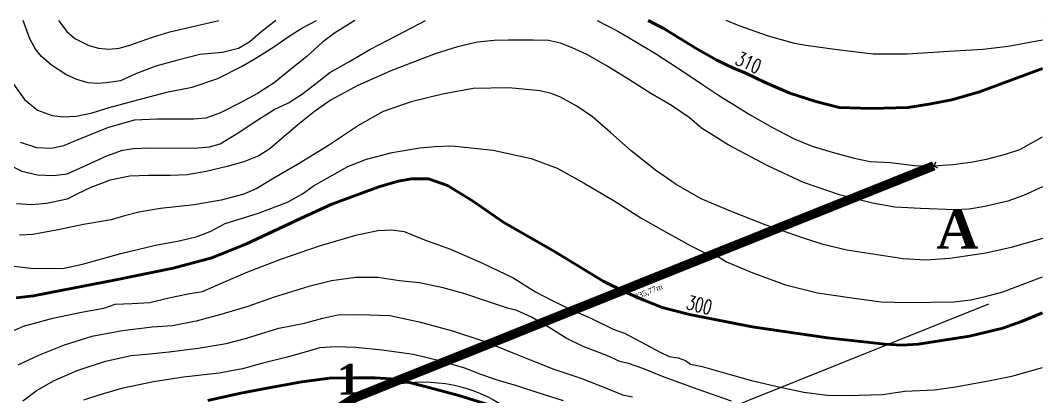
# Model space of a CAD drawing. Header units: millimetres. Extents: x 2268 to 10992, y 389 to 3530.
# Drawn here: x 4867 to 5418, y 780 to 982 of the extents above; entities that cross this region are included whole.
import ezdxf
from ezdxf.enums import TextEntityAlignment as Align

# ---------------------------------------------------------------- set-up
doc = ezdxf.new("R2010")
doc.units = ezdxf.units.MM
doc.layers.get('0').update_dxf_attribs({"true_color": 0xd9d9d9})
doc.layers.add('cerchi', color=101, linetype='Continuous')
doc.layers.add('reffifilo 2', color=192, linetype='Continuous')
doc.layers.add('linee rosse', color=7, linetype='Continuous', lineweight=50, true_color=0xffc2c2)
doc.layers.add('testo', color=7, linetype='Continuous', true_color=0x990000)
doc.styles.get("Standard").update_dxf_attribs({"font": 'times.ttf'})
doc.styles.add('TRIPLEX', font='romant', dxfattribs={"width": 0.86, "height": 10})
doc.dimstyles.new('ISO-25', dxfattribs={"dimtxt": 2.5, "dimasz": 2.5, "dimexe": 1.25, "dimexo": 0.625, "dimtad": 1, "dimtxsty": 'Standard', "dimcen": 2.5, "dimadec": 0, "dimazin": 0, "dimtfac": 1, "dimtmove": 0, "dimatfit": 3, "dimfxl": 1, "dimarcsym": 0})

# ---------------------------------------------------------------- blocks, each defined once
blk = doc.blocks.new('*D20')
at = {"layer": 'Defpoints', "color": 0, "transparency": 16777216}
for p in [(5359.42, 903.9), (5362.54, 896.09), (5047.67, 779.18)]:
    blk.add_point(p, dxfattribs=at)
at = {"layer": 'testo', "color": 0, "transparency": 16777216, "insert": (5205.79, 835.86), "char_height": 3, "attachment_point": 5, "rotation": 21.8051}
blk.add_mtext('335,77m', dxfattribs=at)
blk = doc.blocks.new('_None')

msp = doc.modelspace()

# ---------------------------------------------------------------- linework, layer by layer
at = {"ltscale": 0.5, "transparency": 33554687}
msp.add_line((5417.99357, 982.13514), (5417.99357, 982.13514), dxfattribs=at)
at = {"linetype": 'ByBlock', "ltscale": 0.5, "transparency": 33554687}
for p, q in [((5357.38738, 905.02438), (5361.45265, 902.77348)), ((5358.09525, 901.9902), (5360.74477, 905.80766))]:
    msp.add_line(p, q, dxfattribs=at)
at = {"transparency": 33554687}
for points in [[(4852.64164, 982.13514), (4859.12171, 959.15605), (4863.58698, 947.92469), (4869.44979, 939.57361), (4876.40334, 933.88124), (4884.41356, 931.01801), (4890.17411, 930.24255), (4897.36627, 930.5408), (4905.81961, 932.45388), (4915.09101, 935.21059), (4933.29297, 940.22124), (4946.85922, 943.69802), (4959.74375, 946.25448), (4973.68495, 950.82201), (4986.33087, 957.29836), (4994.92056, 962.37718), (5004.32831, 968.23998), (5012.56009, 974.03461), (5018.94359, 978.07381), (5026.79617, 982.13514)], [(4857.48319, 906.25022), (4868.03022, 901.01072), (4876.46785, 898.96936), (4885.00755, 898.66316), (4892.49254, 899.58177), (4902.86946, 904.17483), (4913.79075, 909.24422), (4922.19436, 912.34028), (4928.09729, 913.27165), (4936.96021, 913.66717), (4960.98023, 913.39498), (4969.21797, 914.13073), (4974.82746, 915.8106), (4984.59198, 921.59445), (4995.24108, 928.7052), (5004.05296, 934.18285), (5011.70807, 937.8573), (5019.15904, 942.62048), (5028.00494, 949.49306), (5033.95891, 954.1882), (5044.16572, 959.83596), (5055.56332, 966.47039), (5070.03998, 973.95538), (5085.44664, 982.13514)], [(5047.36455, 982.13514), (5036.46113, 975.2963), (5030.06331, 970.45104), (5021.5066, 962.76192), (5012.79679, 955.82129), (5004.05296, 948.6425), (4995.03695, 942.89266), (4985.6807, 937.78926), (4975.06562, 932.34563), (4967.13834, 929.52174), (4960.77609, 929.07945), (4952.20237, 929.07945), (4940.94086, 929.07945), (4928.45453, 928.39899), (4914.19902, 924.35029), (4898.24238, 917.95403), (4890.41716, 914.72187), (4884.25905, 913.22487), (4876.02556, 913.49705), (4867.2477, 916.45703)], [(5004.94765, 982.13514), (4996.60768, 975.67444), (4990.8984, 970.69418), (4984.797, 967.04697), (4976.07097, 964.83138), (4964.00451, 963.80879), (4952.00621, 960.84331), (4940.14427, 957.53696), (4929.74802, 953.61706), (4921.2265, 949.69717), (4913.48897, 948.6405), (4909.01944, 948.2826), (4903.70627, 948.6405), (4897.558, 950.4428), (4891.74207, 953.0376), (4883.99153, 958.08234), (4878.69125, 962.71804), (4875.45601, 966.70611), (4872.37108, 972.1751), (4868.654, 982.13514)], [(4887.83719, 982.13514), (4892.29646, 976.2521), (4896.51411, 972.43257), (4904.14939, 968.6831), (4909.24952, 967.30261), (4914.8865, 966.63794), (4920.45105, 967.25149), (4926.27124, 968.88762), (4938.40588, 973.14837), (4947.84771, 976.07977), (4962.48768, 979.43725), (4974.1063, 982.13514)], [(5177.93211, 982.13514), (5189.12614, 976.32891), (5198.37358, 970.9784), (5209.37993, 964.36098), (5217.68146, 958.9854), (5224.86025, 954.32429), (5234.21649, 948.06411), (5243.98101, 941.5998), (5252.45266, 936.32628), (5260.48201, 931.2569), (5272.52605, 924.52041), (5284.16181, 918.3623), (5293.8923, 914.44969), (5304.67749, 911.21753), (5316.44935, 907.98538), (5325.12513, 906.28424), (5336.0124, 905.63781), (5348.97504, 904.14081), (5359.42001, 903.89893), (5369.69486, 904.67027), (5380.51408, 906.02468), (5388.44137, 907.69073), (5398.03417, 910.21191), (5405.73481, 912.63477), (5418.01467, 919.45248)], [(5417.95048, 971.46023), (5399.52962, 968.19591), (5385.75926, 966.48171), (5367.48339, 965.44971), (5345.02841, 963.95271), (5326.75822, 964.02075), (5307.36529, 966.30028), (5290.49003, 968.71589), (5284.36595, 969.70255), (5270.41664, 973.75125), (5254.52804, 979.28445), (5247.50977, 982.13514)], [(5418.01185, 892.58367), (5407.67429, 887.9013), (5399.26754, 884.91718), (5386.98127, 882.04307), (5378.51514, 880.64176), (5370.8013, 880.12079), (5352.24122, 881.00538), (5338.39399, 881.65181), (5326.38397, 883.76122), (5308.62413, 888.25221), (5289.26521, 894.98871), (5269.94032, 903.83461), (5248.67614, 915.26623), (5237.99301, 921.86664), (5234.28454, 924.14616), (5227.65011, 929.96404), (5218.02169, 936.39433), (5206.86225, 942.82462), (5195.15844, 950.34363), (5182.84222, 957.93069), (5172.43128, 963.81662), (5164.19779, 967.59314), (5158.34588, 969.83864), (5151.74548, 971.26759), (5143.58003, 971.53977), (5130.31118, 971.53977), (5122.55401, 971.39517), (5113.57202, 970.383), (5102.7528, 967.86107), (5090.70876, 964.0888), (5066.9269, 955.00474), (5048.69074, 946.97538), (5034.70741, 939.42235), (5025.72542, 933.09413), (5017.62802, 926.69786), (5009.39452, 919.65516), (5001.60333, 913.05476), (4995.78545, 909.21019), (4987.62, 906.01206), (4978.70605, 903.46036), (4967.34247, 900.84061), (4957.10164, 899.00338), (4948.18769, 898.66316), (4936.31377, 898.66316), (4926.14099, 898.32293), (4915.62798, 896.1795), (4905.11496, 892.16482), (4898.03824, 888.76255), (4892.35645, 886.00671), (4881.26505, 883.55708), (4873.26972, 882.8426), (4865.07025, 883.35294)], [(5418.01185, 864.7733), (5401.02912, 859.95565), (5387.45105, 856.84035), (5368.0958, 853.95734), (5355.01832, 853.17481), (5342.88498, 853.82125), (5312.46869, 858.44833), (5299.85478, 861.5529), (5289.12912, 864.91264), (5268.57941, 872.1935), (5249.79889, 879.5424), (5234.14845, 886.07476), (5220.53937, 893.83193), (5209.44797, 901.55509), (5196.34923, 912.00005), (5185.29186, 921.83261), (5175.56137, 930.27024), (5167.02167, 936.0541), (5157.93761, 940.98739), (5153.1957, 942.88416), (5147.35655, 944.32161), (5130.37923, 945.9547), (5111.2925, 945.58045), (5094.68942, 942.38232), (5077.88221, 938.36764), (5062.64004, 933.0601), (5050.01762, 925.94936), (5033.24443, 914.75589), (5016.47124, 904.58311), (5003.78078, 897.30225), (4994.59465, 891.65448), (4987.68804, 888.72853), (4975.4739, 885.42833), (4960.81011, 882.8426), (4942.81211, 880.90331), (4930.97221, 879.03206), (4923.41917, 877.02472), (4916.07027, 874.84727), (4901.20235, 872.22752), (4888.51189, 869.67582), (4873.88213, 866.98803), (4866.77989, 866.58401)], [(4854.76137, 851.03138), (4872.7934, 848.85393), (4889.94084, 848.71784), (4900.72603, 850.99736), (4921.41183, 856.7472), (4939.98823, 861.13612), (4952.78076, 863.58576), (4962.54527, 865.83126), (4969.45188, 868.55307), (4977.65135, 872.80591), (4995.54729, 878.4877), (5011.1637, 884.27156), (5019.19306, 888.76255), (5025.18105, 893.04941), (5035.45591, 898.86729), (5043.75745, 903.49438), (5053.65805, 907.44101), (5067.60735, 911.04742), (5082.54332, 913.49705), (5090.49612, 914.37739), (5099.62271, 914.6198), (5121.97562, 912.23821), (5142.52533, 907.88331), (5156.50866, 902.67784), (5171.07037, 894.61446), (5187.16311, 885.0881), (5201.52068, 875.83393), (5213.63276, 869.02939), (5228.43263, 860.89797), (5235.71349, 857.29156), (5241.36126, 856.10077), (5247.62143, 852.22218), (5261.84292, 846.23418), (5279.56875, 839.80389), (5296.81825, 835.58508), (5315.29258, 832.7612), (5331.01106, 830.68581), (5345.70886, 830.27754), (5370.23923, 830.75386), (5379.19783, 831.7958), (5386.58713, 833.37361), (5396.69034, 836.15391), (5418.01185, 844.18441)], [(4860.74937, 814.04871), (4868.98286, 817.65512), (4884.73537, 821.976), (4900.18167, 825.17414), (4912.19168, 827.35159), (4918.2137, 829.42697), (4927.26374, 829.86927), (4937.02825, 830.37961), (4947.13299, 832.82924), (4957.646, 834.97267), (4965.30111, 836.23151), (4975.60999, 840.68849), (4989.83147, 846.88062), (5007.62534, 853.68515), (5028.44723, 860.86394), (5048.0443, 866.57976), (5059.81616, 869.09744), (5067.43724, 869.47169), (5074.07167, 868.51905), (5085.061, 864.02805), (5099.04432, 858.95867), (5116.29383, 851.43966), (5132.82886, 843.58041), (5144.8729, 835.99335), (5154.05902, 831.2642), (5163.78951, 826.60309), (5174.57471, 821.87393), (5186.58472, 816.05605), (5192.74283, 813.8786), (5201.52068, 809.25151), (5211.96565, 803.67179), (5216.89894, 801.22216), (5221.73016, 800.60975), (5225.6768, 799.11275), (5228.26252, 797.20748), (5234.55672, 795.84657), (5249.6628, 791.59374), (5261.19649, 788.29353), (5275.89429, 785.02736), (5289.29924, 782.13543), (5302.09177, 780.53636), (5312.97903, 780.26418), (5331.69151, 780.7405), (5343.87164, 782.64577), (5359.82828, 783.39427), (5371.01713, 785.02736), (5389.81754, 788.26557), (5401.40824, 790.73905), (5418.01185, 795.3242)], [(5250.44532, 777.3042), (5232.48134, 783.56438), (5214.17713, 790.06271), (5202.57539, 794.72382), (5194.92028, 797.51368), (5190.19113, 798.60241), (5183.14843, 801.83457), (5170.45796, 806.69981), (5161.27183, 811.08874), (5152.2218, 816.80455), (5142.59337, 822.52037), (5134.80218, 825.99068), (5129.66475, 827.31757), (5118.91358, 830.92397), (5106.8015, 835.07474), (5094.99562, 838.17081), (5082.3732, 840.92664), (5071.51996, 841.94732), (5059.85018, 843.7165), (5047.90821, 843.81857), (5034.87752, 842.04939), (5022.6974, 838.95333), (5004.01894, 833.23751), (4989.79745, 828.23618), (4976.56262, 824.25552), (4961.93286, 820.34291), (4949.27642, 817.85926), (4938.21904, 817.04271), (4922.2624, 815.0694), (4905.79542, 812.00735), (4890.79141, 807.44831), (4877.42049, 801.93664), (4865.8868, 796.62909)], [(4868.50654, 777.47432), (4875.75338, 782.81588), (4885.14364, 788.12342), (4897.86813, 793.66912), (4913.07627, 798.70448), (4926.88949, 801.76652), (4935.08896, 802.54904), (4947.47322, 803.80788), (4963.08964, 805.71315), (4978.0256, 808.26486), (4988.60666, 811.02069), (4997.11233, 813.64044), (5006.43455, 816.53237), (5020.24776, 819.28821), (5030.18239, 821.94198), (5038.24577, 823.64311), (5049.74544, 823.94932), (5066.31449, 823.30289), (5082.13505, 819.90062), (5100.06501, 815.0694), (5117.00831, 809.45565), (5132.52266, 803.29754), (5144.19244, 798.53437), (5154.60339, 794.3836), (5169.13108, 789.55237), (5182.57004, 784.3469), (5191.6541, 780.57038), (5196.99566, 779.48166)], [(5159.94495, 777.33823), (5146.71012, 781.52302), (5134.70011, 785.40161), (5123.64273, 788.66778), (5114.93292, 791.83189), (5106.76748, 794.96198), (5093.80483, 798.77252), (5079.00496, 802.27686), (5062.19775, 804.65845), (5047.90821, 806.12143), (5036.88486, 806.39361), (5028.65137, 805.88327), (5019.87351, 803.46766), (5010.95957, 800.88193), (4997.89485, 797.6838), (4986.90552, 794.6898), (4974.35115, 792.34224), (4955.0943, 790.19881), (4939.00157, 787.61308), (4921.68402, 784.10874), (4909.50389, 780.50234), (4901.2704, 777.71248)]]:
    msp.add_lwpolyline(points, dxfattribs=at)
at = {"layer": 'cerchi'}
msp.add_circle((5084.05814, 707.569), 80, dxfattribs=at)
at = {"layer": 'linee rosse', "transparency": 33554687}
for points in [[(5417.95048, 956.23527), (5384.06945, 943.70921), (5369.04843, 939.49039), (5357.82094, 937.27892), (5345.6068, 935.23755), (5325.87363, 934.79526), (5308.48804, 935.37365), (5295.93366, 938.43569), (5281.84827, 943.02875), (5268.54539, 948.77859), (5258.20249, 953.7459), (5251.39795, 956.46772), (5242.58608, 960.75458), (5231.69881, 966.81062), (5222.07039, 972.81562), (5214.02691, 977.77705), (5205.5068, 982.13514)], [(5418.01185, 824.8247), (5406.74589, 820.04528), (5396.55716, 816.55484), (5378.63421, 812.1516), (5350.91434, 807.89061), (5342.13648, 807.37176), (5332.95035, 807.82256), (5302.05775, 811.29288), (5261.57074, 817.28087), (5227.75218, 823.94932), (5213.12242, 827.62377), (5202.84757, 831.70649), (5193.20213, 835.88278), (5181.20913, 841.84526), (5155.0797, 857.69983), (5127.7935, 873.35027), (5110.78215, 885.12212), (5097.44526, 893.28757), (5087.1704, 896.89398), (5078.05232, 896.89398), (5070.79698, 895.55008), (5060.42857, 892.67516), (5035.11568, 883.2849), (5018.24042, 875.52772), (4989.04895, 861.91865), (4970.33647, 854.29756), (4949.51458, 848.85393), (4916.85279, 842.25353), (4889.83877, 836.94599), (4874.25638, 833.88395), (4864.93416, 832.86327)], [(4968.15902, 777.64443), (4985.03427, 781.3529), (5001.02494, 784.44897), (5018.81881, 787.57906), (5033.7888, 789.51835), (5046.88753, 789.85858), (5058.3872, 789.85858), (5069.85285, 789.11008), (5084.55066, 785.26551), (5103.39923, 780.19613), (5121.39724, 774.78652)]]:
    msp.add_lwpolyline(points, dxfattribs=at)
at = {"layer": 'reffifilo 2'}
msp.add_line((5077.38491, 704.89921), (5389.136, 829.62269), dxfattribs=at)
at = {"layer": 'reffifilo 2', "const_width": 5}
msp.add_lwpolyline([(4643.49332, 537.35815), (4755.43193, 457.0514), (4953.59682, 578.24082), (4932.94553, 707.2855), (5047.66892, 779.17545), (5359.42001, 903.89893)], dxfattribs=at)

# ---------------------------------------------------------------- texts
at = {"transparency": 33554687, "style": 'TRIPLEX', "width": 0.688}
for s, rotation, p in [('310', 335.3764352, (5257.97809, 956.01144)), ('300', 345.7499673, (5232.13647, 825.34059))]:
    msp.add_text(s, height=7.666437, rotation=rotation, dxfattribs=at).set_placement(p, align=Align.CENTER)
at = {"layer": 'testo', "ltscale": 0.5, "transparency": 33554687, "insert": (5360.7565, 880.12079), "char_height": 20.891217, "attachment_point": 1}
msp.add_mtext_dynamic_manual_height_columns('{\\fTimes New Roman|b1|i0|c0|p18;A}', width=38.8991261, gutter_width=68.72111, heights=[0], dxfattribs=at)
at = {"layer": 'testo', "insert": (5037.80282, 797.33456), "char_height": 16.6125025, "attachment_point": 1}
msp.add_mtext_dynamic_manual_height_columns('{\\fTimes New Roman|b1|i0|c0|p18;1}', width=16.6125025, gutter_width=83.06251, heights=[19.50231], dxfattribs=at)

# ---------------------------------------------------------------- dimensions: what is measured, and where the dimension line sits
at = {"layer": 'testo'}
dim = msp.add_linear_dim(base=(5362.543, 896.09291), p1=(5047.66892, 779.17545), p2=(5359.42001, 903.89893), angle=21.8050597, dimstyle='ISO-25', override={"dimtxt": 3, "dimasz": 5, "dimgap": 0.5, "dimtad": 3, "dimpost": 'm', "dimblk1": 'None', "dimblk2": 'None', "dimsah": 1, "dimse1": 1, "dimse2": 1, "dimsd1": 1, "dimsd2": 1}, dxfattribs=at)
dim.commit()
dim.dimension.update_dxf_attribs({"geometry": '*D20', "text_midpoint": (5206.64158, 833.72082), "dimtype": 161})

doc.saveas('drawing.dxf')
